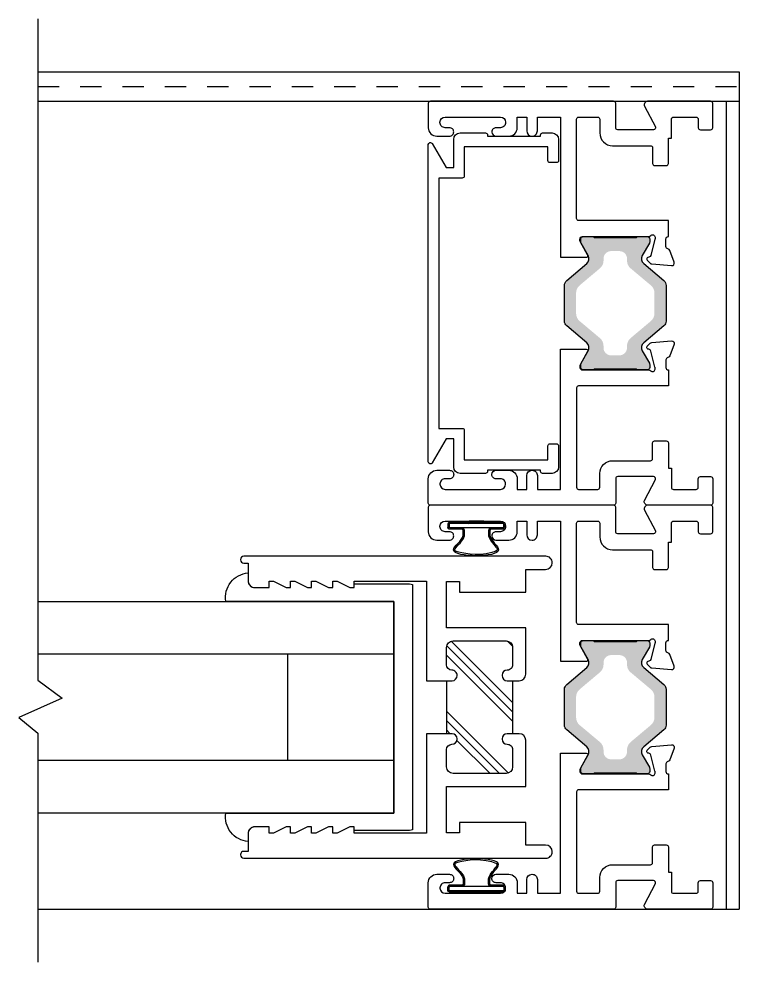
# Model space of a CAD drawing. Extents: x -239 to 68, y 0 to 111.
# Drawn here: x 30.553 to 33.955, y 7.665 to 12.12 of the extents above; entities that cross this region are included whole.
import ezdxf

# ---------------------------------------------------------------- set-up
doc = ezdxf.new("R2010")
doc.units = 0
doc.header["$LTSCALE"] = 0.25
doc.header["$MEASUREMENT"] = 0
doc.linetypes.add('HIDDEN', pattern=[0.375, 0.25, -0.125])
doc.layers.get('0').update_dxf_attribs({"linetype": 'CONTINUOUS'})
for name, color, linetype in [('FRAME', 1, 'CONTINUOUS'), ('GLASS', 7, 'CONTINUOUS'), ('SEAL', 7, 'CONTINUOUS'), ('SILL-PAN', 7, 'CONTINUOUS'), ('VENT', 5, 'CONTINUOUS')]:
    doc.layers.add(name, color=color, linetype=linetype)

# ---------------------------------------------------------------- blocks, each defined once
blk = doc.blocks.new('3711-JAMB')
h = blk.add_hatch(color=7)
h.dxf.hatch_style = 1
edge = h.paths.add_edge_path(flags=16)
edge.add_arc((-0.9756627967922071, -0.7529946007007098), 0.04723978805936725, -50.00024801794848, 0, ccw=False)
edge.add_line((-0.9452978029907939, -0.7891825092799323), (-1.041083677434912, -0.8695556937262623))
edge.add_arc((-1.010718681749026, -0.9057436007236461), 0.04723978805936725, 129.9997549661711, 180.0000000046882)
edge.add_line((-1.05795846980844, -0.9057436007275115), (-1.057958469800255, -1.002256398380133))
edge.add_arc((-1.01071868174084, -1.002256398376268), 0.04723978805936725, 180.0000000046882, 230.0002480178599)
edge.add_line((-1.041083675542254, -1.038444306955377), (-0.9452978029907939, -1.118817490720041))
edge.add_arc((-0.9756627967922071, -1.155005399299149), 0.04723978805936725, 0, 50.00024801785992, ccw=False)
edge.add_line((-0.9284230087327927, -1.155005399299149), (-0.9284230087327927, -1.165118612414723))
edge.add_arc((-0.8929239754884151, -1.164623880090609), 0.03550248049539399, 180.7984510168757, 270)
edge.add_line((-0.8929239754884151, -1.200126360586047), (-0.8530366913850997, -1.200126360586047))
edge.add_arc((-0.8530366913850997, -1.164623880090609), 0.03550248049540163, 270, 359.2015489831243)
edge.add_line((-0.8175376581407221, -1.165118612414723), (-0.8175376581407221, -1.155005399299149))
edge.add_arc((-0.7702978700813077, -1.155005399299149), 0.04723978805936725, 129.99975198214, 180, ccw=False)
edge.add_line((-0.8006628638827209, -1.118817490720041), (-0.7048769913312611, -1.038444306955377))
edge.add_arc((-0.7352419851326744, -1.002256398376268), 0.04723978805936725, 309.99975198214, 359.9999999953118)
edge.add_line((-0.6880021970732599, -1.002256398380133), (-0.6880021970650745, -0.9057436007275115))
edge.add_arc((-0.7352419851244889, -0.9057436007236461), 0.04723978805936725, 359.9999999953118, 410.0002450338289)
edge.add_line((-0.7048769894386027, -0.8695556937262623), (-0.8006628638827209, -0.7891825092799323))
edge.add_arc((-0.7702978700813077, -0.7529946007007098), 0.04723978805936725, 180, 230.0002480179486, ccw=False)
edge.add_line((-0.8175376581407221, -0.7529946007007098), (-0.8175376573631041, -0.7428813848860969))
edge.add_arc((-0.8530366905701925, -0.7433761198925382), 0.03550248049539644, 0.7984553461754125, 89.99999999999994)
edge.add_line((-0.8530366905701925, -0.7078736393970999), (-0.8929239763033223, -0.7078736393970999))
edge.add_arc((-0.8929239763033223, -0.7433761198925382), 0.03550248049539646, 89.99999999999997, 179.2015489917656)
edge.add_line((-0.9284230087327927, -0.7428813875851361), (-0.9284230087327927, -0.7529946007007098))
edge = h.paths.add_edge_path()
edge.add_arc((-0.7190062874307892, -0.744033540721719), 0.03020996559096917, 149.9998669240504, 229.999849770356)
edge.add_line((-0.7384249396804847, -0.7671756660738325), (-0.6436804243341214, -0.8466761772877334))
edge.add_arc((-0.6630990765837298, -0.8698183026397673), 0.0302099655908522, -4.3875161281903274e-09, 49.99984977038582, ccw=False)
edge.add_line((-0.6328891109928776, -0.8698183026420807), (-0.6328891110067048, -1.038181697357921))
edge.add_arc((-0.6630990765978382, -1.038181697355154), 0.03020996559113343, 310.0001502295814, 359.99999999475364, ccw=False)
edge.add_line((-0.6436804243480623, -1.061323822707415), (-0.7384249396807832, -1.140824333909485))
edge.add_arc((-0.7190062874313096, -1.163966459261485), 0.03020996559073911, 130.0001502294605, 210.0001330757664)
edge.add_line((-0.7451688499972846, -1.179071502822332), (-0.7118015815510574, -1.236864997084616))
edge.add_arc((-0.722092189493682, -1.24280631421848), 0.01188258646566266, -8.757865543884691e-10, 30.000133075457086, ccw=False)
edge.add_line((-0.7102096030280194, -1.242806314218662), (-0.7102096030280052, -1.257059699991537))
edge.add_arc((-0.7220952982986635, -1.25707400472089), 0.01188570387870365, -89.93104314004029, 0.06895685987399247, ccw=False)
edge.add_line((-0.7220809935692927, -1.268959699991548), (-0.7650950439824413, -1.268959699991612))
edge.add_arc((-0.7650950439824825, -1.259048628467774), 0.009911071523837522, 216.8698979997665, 270.0000000002381, ccw=False)
edge.add_line((-0.7730239011648194, -1.264995271431054), (-0.9729367657086954, -1.264995271431012))
edge.add_arc((-0.9808656228910081, -1.259048628467727), 0.009911071523821091, 269.99999999962193, 323.13010200012695, ccw=False)
edge.add_line((-0.9808656228910735, -1.268959699991548), (-1.023879673304222, -1.268959699991534))
edge.add_arc((-1.023879673304169, -1.257077113525863), 0.01188258646567064, 179.9999999997773, 269.99999999974307, ccw=False)
edge.add_line((-1.035762259769839, -1.257077113525817), (-1.035762259769925, -1.242806314218662))
edge.add_arc((-1.023879673304436, -1.242806314218244), 0.01188258646548901, 149.9998669256889, 180.0000000020128, ccw=False)
edge.add_line((-1.034170281247029, -1.236864997084673), (-1.000803012800944, -1.179071502822474))
edge.add_arc((-1.026965575367072, -1.163966459261429), 0.0302099655909712, 329.9998669240538, 409.9998497703528)
edge.add_line((-1.007546923117374, -1.140824333909315), (-1.102280242524841, -1.061333217252958))
edge.add_arc((-1.082861590275159, -1.03819109190089), 0.03020996559092639, 180.0000000051516, 229.9998497703199, ccw=False)
edge.add_line((-1.113071555866085, -1.038191091903606), (-1.113071555880637, -0.8698089080795413))
edge.add_arc((-1.082861590282677, -0.8698089080975206), 0.03020996559796063, 130.0001501999785, 179.9999999659005, ccw=False)
edge.add_line((-1.102280242524884, -0.8466667827299972), (-1.007546923117374, -0.7671756660738325))
edge.add_arc((-1.026965575367058, -0.7440335407217112), 0.03020996559096764, 310.0001502296177, 390.0001330759343)
edge.add_line((-1.00080301280093, -0.7289284971606733), (-1.034170281247029, -0.6711350028984739))
edge.add_arc((-1.023879673304436, -0.665193685764903), 0.01188258646548903, 179.9999999979872, 210.0001330743111, ccw=False)
edge.add_line((-1.035762259769925, -0.6651936857644856), (-1.035762259769839, -0.6509228864573302))
edge.add_arc((-1.023879673304165, -0.6509228864572805), 0.01188258646567419, 90.0000000002741, 180.0000000002399, ccw=False)
edge.add_line((-1.023879673304222, -0.6390402999916063), (-0.9808656228910735, -0.6390402999915992))
edge.add_arc((-0.9808656228910081, -0.6489513715154203), 0.009911071523821091, 36.86989799987299, 90.00000000037812, ccw=False)
edge.add_line((-0.9729367657086954, -0.6430047285521354), (-0.7730239011648194, -0.6430047285520928))
edge.add_arc((-0.7650950439824825, -0.6489513715153727), 0.009911071523837522, 89.99999999976188, 143.1301020002335, ccw=False)
edge.add_line((-0.7650950439824413, -0.6390402999915352), (-0.7220809935692927, -0.6390402999915992))
edge.add_arc((-0.7220952982986528, -0.6509259952622467), 0.01188570387869289, -0.06895685982317445, 89.93104314009167, ccw=False)
edge.add_line((-0.7102096030280052, -0.6509402999915892), (-0.7102096030280194, -0.6651936857644856))
edge.add_arc((-0.7220921894936819, -0.6651936857646672), 0.01188258646566254, -30.000133075457427, 8.757865543884691e-10, ccw=False)
edge.add_line((-0.7118015815510574, -0.6711350028985308), (-0.7451688499969151, -0.7289284971606733))
for points in [[(-1.037261145540924, -0.2099999999999937), (-1.03902393579024, -0.2100000000000009, 0.414213562373095), (-1.049023935790231, -0.2199999999999989), (-1.049023935790231, -0.2938894786397661, -0.414213562373095), (-1.059023935790236, -0.3038894786397712), (-1.114023935790229, -0.3038894786397641, -0.414213562373095), (-1.124023935790234, -0.2938894786397661), (-1.124023935790234, -0.1750000000017131), (-1.137999999999991, -0.1750000000017131), (-1.137999999999991, -0.08499999999999375, 0.414213562373095), (-1.147999999999996, -0.07499999999998863), (-1.254999999999995, -0.07499999999998863, 0.4142135623734071), (-1.264999999999986, -0.08499999999999375), (-1.264999999999986, -0.125, -0.4142135623734072), (-1.274999999999991, -0.1349999999999909), (-1.323000000000008, -0.1349999999999909, -0.4142135623731991), (-1.332999999999998, -0.125), (-1.332999999999998, -0.009999999999990905, -0.4142135623734072), (-1.322999999999993, 0), (-1.025999999999982, 0, -0.5466243487299829), (-1.01145784931164, -0.02267276954174235), (-1.06249777376177, -0.1208295190363948, 0.5466243487300386), (-1.053408929581554, -0.1349999999999909), (-0.8849999999999909, -0.1349999999999909, 0.414213562373095), (-0.875, -0.125), (-0.875, -0.009999999999990905, -0.414213562373095), (-0.8649999999999807, 0), (0, 0, -0.4142135623730951), (0.01000000000001933, -0.009999999999990905), (0.01000000000001933, -0.125, -0.414213562373095), (-0.03000000000000114, -0.164999999999992), (-0.0899999999999892, -0.164999999999992, -0.4142135623733031), (-0.1099999999999994, -0.144999999999996, -0.4142135623733031), (-0.0899999999999892, -0.1250000000000142), (-0.06949999999999079, -0.125, 0.4142135623732649), (-0.04499999999997328, -0.1004999999999967), (-0.04499999999998749, -0.09950000000000614, 0.4142135623730102), (-0.069500000000005, -0.07500000000000284), (-0.3305000000000007, -0.07499999999998863, 0.4142135623730951), (-0.3549999999999898, -0.09950000000000614), (-0.3549999999999898, -0.1004999999999967, 0.4142135623732649), (-0.3305000000000007, -0.125), (-0.3099999999999881, -0.125, -0.4142135623733033), (-0.2899999999999778, -0.144999999999996), (-0.289999999999992, -0.1454999999999984, -0.414213562373095), (-0.3094999999999857, -0.164999999999992), (-0.3699999999999903, -0.164999999999992, -0.414213562373069), (-0.4099999999999824, -0.125), (-0.4099999999999966, -0.07499999999998863), (-0.4549999999999841, -0.07499999999998863), (-0.4549999999999841, -0.1399999999999864, -0.414213562373095), (-0.4799999999999898, -0.164999999999992), (-0.4804999999999922, -0.164999999999992, -0.4142135623732223), (-0.5049999999999955, -0.140500000000003), (-0.5049999999999955, -0.07499999999998863), (-0.6149999999999807, -0.07499999999998863), (-0.6149999999999807, -0.7372091800336591), (-0.7357753174103294, -0.7372091800333891, -0.58552406831656), (-0.742495577204167, -0.7252338179260676), (-0.7080116826952931, -0.6654636038216495, 0.1378721067450862), (-0.7062821253710254, -0.6593105076754853), (-0.7062821253708123, -0.6506029019247705, 0.414213562373095), (-0.7180920723856516, -0.6387929549101443), (-1.031622375139605, -0.6387929549103575, -0.2134217652853582), (-1.040424989918307, -0.63485630590489, 0.688500258071923), (-1.061037551711607, -0.6427296039147166), (-1.06103755171182, -0.6490480929042803, 0.06554346281317074), (-1.060635137525324, -0.652104732113088), (-1.040317407671282, -0.7279315322232875, 0.2679491924333423), (-1.031966514051319, -0.7362824258426315), (-1.027506600199573, -0.7374774561577695, -0.5773502691876686), (-1.023977097259277, -0.7506497404566232), (-1.038296778995317, -0.764969422192884, -0.1763269807095452), (-1.04561836791153, -0.7683835351745927), (-1.138741227106422, -0.7765307296692043, -0.5486187866238441), (-1.150868251872353, -0.760726483297816), (-1.130653507636993, -0.7051869299720934, -0.2637246696261774), (-1.1217898616827, -0.6976294563563528, 0.3595082375526705), (-1.112213988775594, -0.6860327429695587), (-1.11221398877538, -0.6506029019247705, 0.414213562373095), (-1.12402393579022, -0.6387929549099169), (-1.12402393579023, -0.5637929549104044), (-0.6999999999999922, -0.563792954910113, 0.4142135623728947), (-0.6899999999999977, -0.553792954910115), (-0.6899999999999977, -0.08499999999998664, 0.414213562373095), (-0.6999999999999993, -0.07499999999998863), (-0.789999999999992, -0.07499999999998863, 0.4142135623734071), (-0.799999999999983, -0.08499999999999375), (-0.799999999999983, -0.1500000000000057, -0.414213562373147), (-0.8599999999999852, -0.2099999999999937), (-1.039023935790237, -0.2099999999999937)], [(-1.037261145540924, -1.698000000000008), (-1.03902393579024, -1.698, -0.414213562373095), (-1.049023935790231, -1.688000000000002), (-1.049023935790231, -1.614110521360235, 0.414213562373095), (-1.059023935790236, -1.60411052136023), (-1.114023935790229, -1.604110521360237, 0.414213562373095), (-1.124023935790234, -1.614110521360235), (-1.124023935790234, -1.732999999998288), (-1.137999999999991, -1.732999999998288), (-1.137999999999991, -1.823000000000008, -0.414213562373095), (-1.147999999999996, -1.833000000000013), (-1.254999999999995, -1.833000000000013, -0.4142135623734071), (-1.264999999999986, -1.823000000000008), (-1.264999999999986, -1.783000000000001, 0.4142135623734072), (-1.274999999999991, -1.77300000000001), (-1.323000000000008, -1.77300000000001, 0.4142135623731991), (-1.332999999999998, -1.783000000000001), (-1.332999999999998, -1.89800000000001, 0.4142135623734072), (-1.322999999999993, -1.908000000000001), (-1.025999999999982, -1.908000000000001, 0.5466243487299829), (-1.01145784931164, -1.885327230458259), (-1.06249777376177, -1.787170480963606, -0.5466243487300386), (-1.053408929581554, -1.77300000000001), (-0.8849999999999909, -1.77300000000001, -0.414213562373095), (-0.875, -1.783000000000001), (-0.875, -1.89800000000001, 0.414213562373095), (-0.8649999999999807, -1.908000000000001), (0, -1.908000000000001, 0.4142135623730951), (0.01000000000001933, -1.89800000000001), (0.01000000000001933, -1.783000000000001, 0.414213562373095), (-0.03000000000000114, -1.743000000000009), (-0.0899999999999892, -1.743000000000009, 0.4142135623733031), (-0.1099999999999994, -1.763000000000005, 0.4142135623733031), (-0.0899999999999892, -1.782999999999987), (-0.06949999999999079, -1.783000000000001, -0.4142135623732649), (-0.04499999999997328, -1.807500000000005), (-0.04499999999998749, -1.808499999999995, -0.4142135623730102), (-0.069500000000005, -1.832999999999998), (-0.3305000000000007, -1.833000000000013, -0.4142135623730951), (-0.3549999999999898, -1.808499999999995), (-0.3549999999999898, -1.807500000000005, -0.4142135623732649), (-0.3305000000000007, -1.783000000000001), (-0.3099999999999881, -1.783000000000001, 0.4142135623733033), (-0.2899999999999778, -1.763000000000005), (-0.289999999999992, -1.762500000000003, 0.414213562373095), (-0.3094999999999857, -1.743000000000009), (-0.3699999999999903, -1.743000000000009, 0.414213562373069), (-0.4099999999999824, -1.783000000000001), (-0.4099999999999966, -1.833000000000013), (-0.4549999999999841, -1.833000000000013), (-0.4549999999999841, -1.768000000000015, 0.414213562373095), (-0.4799999999999898, -1.743000000000009), (-0.4804999999999922, -1.743000000000009, 0.4142135623732223), (-0.5049999999999955, -1.767499999999998), (-0.5049999999999955, -1.833000000000013), (-0.6149999999999807, -1.833000000000013), (-0.6149999999999807, -1.170790819966342), (-0.7357753174103294, -1.170790819966612, 0.58552406831656), (-0.742495577204167, -1.182766182073934), (-0.7080116826952931, -1.242536396178352, -0.1378721067450862), (-0.7062821253710254, -1.248689492324516), (-0.7062821253708123, -1.257397098075231, -0.414213562373095), (-0.7180920723856516, -1.269207045089857), (-1.031622375139605, -1.269207045089644, 0.2134217652853582), (-1.040424989918307, -1.273143694095111, -0.688500258071923), (-1.061037551711607, -1.265270396085285), (-1.06103755171182, -1.258951907095721, -0.06554346281317074), (-1.060635137525324, -1.255895267886913), (-1.040317407671282, -1.180068467776714, -0.2679491924333423), (-1.031966514051319, -1.17171757415737), (-1.027506600199573, -1.170522543842232, 0.5773502691876686), (-1.023977097259277, -1.157350259543378), (-1.038296778995317, -1.143030577807117, 0.1763269807095452), (-1.04561836791153, -1.139616464825409), (-1.138741227106422, -1.131469270330797, 0.5486187866238441), (-1.150868251872353, -1.147273516702185), (-1.130653507636993, -1.202813070027908, 0.2637246696261774), (-1.1217898616827, -1.210370543643648, -0.3595082375526705), (-1.112213988775594, -1.221967257030443), (-1.11221398877538, -1.257397098075231, -0.414213562373095), (-1.12402393579022, -1.269207045090084), (-1.12402393579023, -1.344207045089597), (-0.6999999999999922, -1.344207045089888, -0.4142135623728947), (-0.6899999999999977, -1.354207045089886), (-0.6899999999999977, -1.823000000000015, -0.414213562373095), (-0.6999999999999993, -1.833000000000013), (-0.789999999999992, -1.833000000000013, -0.4142135623734071), (-0.799999999999983, -1.823000000000008), (-0.799999999999983, -1.757999999999996, 0.414213562373147), (-0.8599999999999852, -1.698000000000008), (-1.039023935790237, -1.698000000000008)]]:
    blk.add_lwpolyline(points, format="xyb")
at = {"color": 7}
blk.add_lwpolyline([(-0.7451688499969151, -0.7289284971606733, 0.3639701495037725), (-0.7384249396804847, -0.7671756660738325), (-0.6436804243341214, -0.8466761772877334, -0.2216939749458995), (-0.6328891109928776, -0.8698183026420807), (-0.6328891110067048, -1.038181697357921, -0.2216939749019481), (-0.6436804243480623, -1.061323822707415), (-0.7384249396807832, -1.140824333909485, 0.363970149503774), (-0.7451688499972846, -1.179071502822332), (-0.7118015815510574, -1.236864997084616, -0.1316530883066159), (-0.7102096030280194, -1.242806314218662), (-0.7102096030280052, -1.257059699991537, -0.4142135623726596), (-0.7220809935692927, -1.268959699991548), (-0.7650950439824413, -1.268959699991612, -0.23606797587055), (-0.7730239011648194, -1.264995271431054), (-0.9729367657086954, -1.264995271431012, -0.2360679758707013), (-0.9808656228910735, -1.268959699991548), (-1.023879673304222, -1.268959699991534, -0.41421356237292), (-1.035762259769839, -1.257077113525817), (-1.035762259769925, -1.242806314218662, -0.1316530883065768), (-1.034170281247029, -1.236864997084673), (-1.000803012800944, -1.179071502822474, 0.3639701495037401), (-1.007546923117374, -1.140824333909315), (-1.102280242524841, -1.061333217252958, -0.2216939749019308), (-1.113071555866085, -1.038191091903606), (-1.113071555880637, -0.8698089080795413, -0.2216939749053818), (-1.102280242524884, -0.8466667827299972), (-1.007546923117374, -0.7671756660738325, 0.3639701495038271), (-1.00080301280093, -0.7289284971606733), (-1.034170281247029, -0.6711350028984739, -0.1316530883065768), (-1.035762259769925, -0.6651936857644856), (-1.035762259769839, -0.6509228864573302, -0.41421356237292), (-1.023879673304222, -0.6390402999916063), (-0.9808656228910735, -0.6390402999915992, -0.2360679758707014), (-0.9729367657086954, -0.6430047285521354), (-0.7730239011648194, -0.6430047285520928, -0.2360679758705498), (-0.7650950439824413, -0.6390402999915352), (-0.7220809935692927, -0.6390402999915992, -0.4142135623726595), (-0.7102096030280052, -0.6509402999915892), (-0.7102096030280194, -0.6651936857644856, -0.1316530883066175), (-0.7118015815510574, -0.6711350028985308)], format="xyb", close=True, dxfattribs=at)
blk = doc.blocks.new('*U39')
at = {"layer": 'FRAME'}
blk.add_blockref('3711-JAMB', (0, 0), dxfattribs=at)
blk = doc.blocks.new('3710 Jamb Filler')
blk.add_lwpolyline([(-0.1199999999999999, 0.7740000000000007, 0.4142135623730929), (-0.1499999999999999, 0.8040000000000009), (-0.2700000000000002, 0.804, 0.414213562373095), (-0.2800000000000002, 0.7940000000000003), (-0.28, 0.7890000000000013), (-0.5299999999999996, 0.7890000000000004), (-0.53, 0.7939999999999994, 0.4142135623731016), (-0.54, 0.8039999999999992), (-0.585, 0.804, 0.4142135623730929), (-0.615, 0.7739999999999998), (-0.6149999999999993, 0.674000000000001, 0.4142135623730885), (-0.6049999999999995, 0.6640000000000013), (-0.5749999999999993, 0.6639999999999995, 0.4142135623731015), (-0.5649999999999993, 0.6739999999999993), (-0.565, 0.7390000000000001), (-0.1699999999999999, 0.7390000000000001), (-0.1700000000000002, 0.6009999999999989, 0.4142135623731015), (-0.1600000000000001, 0.5909999999999991), (-0.0499999999999996, 0.5909999999999991), (-0.0499999999999996, -0.5909999999999995), (-0.1600000000000001, -0.5909999999999995, 0.414213562373095), (-0.1700000000000002, -0.6009999999999993), (-0.1699999999999999, -0.7390000000000008), (-0.565, -0.7390000000000008), (-0.5649999999999993, -0.6739999999999997, 0.4142135623731016), (-0.5749999999999993, -0.6639999999999999), (-0.6049999999999995, -0.6640000000000017, 0.4142135623730819), (-0.6149999999999993, -0.6740000000000015), (-0.615, -0.7740000000000002, 0.4142135623730951), (-0.585, -0.8040000000000005), (-0.54, -0.8039999999999996, 0.414213562373095), (-0.53, -0.7939999999999998), (-0.5299999999999996, -0.7890000000000008), (-0.28, -0.7890000000000017), (-0.2800000000000002, -0.7940000000000007, 0.4142135623730885), (-0.2700000000000002, -0.8040000000000005), (-0.1499999999999999, -0.8040000000000009, 0.414213562373095), (-0.1199999999999999, -0.7740000000000011), (-0.1199999999999999, -0.6409999999999993), (-0.08390083445627305, -0.6409999999999993), (-0.01866025403784444, -0.7540000000000007, 0.7673269879789528), (2.220446049250313e-16, -0.7490000000000008), (2.220446049250313e-16, 0.7490000000000003, 0.7673269879789648), (-0.01866025403784421, 0.7540000000000002), (-0.08390083445627328, 0.6409999999999985), (-0.1199999999999999, 0.6409999999999989)], format="xyb", close=True)
blk = doc.blocks.new('*U38')
at = {"layer": 'FRAME'}
blk.add_blockref('3711-JAMB', (0, 0), dxfattribs=at)
at = {"layer": 'FRAME', "xscale": -1, "rotation": 180}
blk.add_blockref('3710 Jamb Filler', (0.01000000000001899, -0.9540000000000001), dxfattribs=at)
blk = doc.blocks.new('3073 FIXED STILE')
h = blk.add_hatch()
h.set_pattern_fill('PLAST', angle=45, style=0)
h.set_pattern_definition([(45, (-9.81971916535917, -4.927164421091032), (-0.1767766952966369, 0.1767766952966369), []), (45, (-9.84181625227125, -4.905067334178952), (-0.1767766952966369, 0.1767766952966369), []), (45, (-9.86391333918333, -4.882970247266872), (-0.1767766952966369, 0.1767766952966369), [])])
edge = h.paths.add_edge_path()
edge.add_line((0, 0.125), (0, -0.125))
edge.add_line((0, -0.125), (-0.02700000000000102, -0.125))
edge.add_arc((-0.02700000000000102, -0.1500400000000006), 0.02504000000000062, 90, 274.5812200852826)
edge.add_line((-0.02499999999999858, -0.1750000000000007), (0, -0.1750000000000007))
edge.add_line((0, -0.1750000000000007), (0, -0.282))
edge.add_arc((-0.03099999999999703, -0.2819999999999983), 0.03099999999999703, 269.99999999999676, 359.9999999999967, ccw=False)
edge.add_line((-0.03099999999999881, -0.3129999999999953), (-0.2809999999999988, -0.3129999999999953))
edge.add_arc((-0.2809999999999988, -0.2819999999999965), 0.03099999999999881, 180, 270, ccw=False)
edge.add_line((-0.3119999999999976, -0.2819999999999965), (-0.3119999999999976, -0.1749999999999972))
edge.add_line((-0.3119999999999976, -0.1749999999999972), (-0.286999999999999, -0.1749999999999972))
edge.add_arc((-0.2869999999999973, -0.1499599999999983), 0.02503999999999884, 269.9999999999959, 445.4187799147211)
edge.add_line((-0.2849999999999966, -0.125), (-0.3119999999999905, -0.125))
edge.add_line((-0.3119999999999905, -0.125), (-0.3119999999999905, 0.1249999999999929))
edge.add_line((-0.3119999999999905, 0.1249999999999929), (-0.286999999999999, 0.125))
edge.add_arc((-0.2870000000000044, 0.1500400000000024), 0.02504000000000239, 270.0000000000122, 445.4187799147055)
edge.add_arc((-0.2826245614034999, 0.2046454736842227), 0.0297404912280785, 188.9864164088245, 265.41877991471364, ccw=False)
edge.add_line((-0.3119999999999976, 0.2000000000000028), (-0.3119999999999976, 0.2820000000000036))
edge.add_arc((-0.280999999999997, 0.2819999999999983), 0.03100000000000058, 89.99999999999011, 179.9999999999902, ccw=False)
edge.add_line((-0.2809999999999917, 0.3129999999999988), (-0.0309999999999917, 0.3129999999999988))
edge.add_arc((-0.03099999999999525, 0.2820000000000036), 0.03099999999999525, -6.59383658785373e-12, 89.9999999999934, ccw=False)
edge.add_line((0, 0.282), (0, 0.1750000000000007))
edge.add_line((0, 0.1750000000000007), (-0.02499999999999147, 0.1750000000000007))
edge.add_arc((-0.02499999999999503, 0.1499999999599986), 0.02500000004000213, 89.99999999999186, 269.9954163376286)
edge.add_line((-0.02500200000000063, 0.1249999999999964), (0, 0.125))
at = {"color": 7}
blk.add_line((-0.3119999999999905, -0.1249999999999858), (-0.3119999999999905, 0.1249999999999929), dxfattribs=at)
for points in [[(-0.3119999999999976, 0.2000000000000099, 0.4142135623730949), (-0.2869999999999919, 0.1749999999999403, -0.4142135623731055), (-0.2619999999999933, 0.1499999999999417), (-0.2619999999999933, 0.1490000000000151, -0.4142135623730841), (-0.2859999999999872, 0.1250000000000142), (-0.4059999999999988, 0.1250000000000142), (-0.4059999999999988, 0.5950000000000131), (-0.7489999999999952, 0.5950000000000131), (-0.7489999999999952, 0.5650000000000119), (-0.7689999999999984, 0.5650000000000119), (-0.8289999999999935, 0.5950000000000131), (-0.8489999999999966, 0.5950000000000131), (-0.8489999999999966, 0.5650000000000119), (-0.8689999999999927, 0.5650000000000119), (-0.9289999999999949, 0.5950000000000131), (-0.948999999999991, 0.5950000000000131), (-0.948999999999991, 0.5650000000000119), (-0.9689999999999941, 0.5650000000000119), (-1.028999999999989, 0.5950000000000131), (-1.048999999999992, 0.5950000000000131), (-1.048999999999992, 0.5650000000000119), (-1.068999999999988, 0.5650000000000119), (-1.128999999999991, 0.5950000000000131), (-1.148999999999994, 0.5950000000000131), (-1.148999999999994, 0.5650000000000119), (-1.217999999999996, 0.5650000000000119, -0.4142135623731035), (-1.248999999999988, 0.5960000000000107), (-1.248999999999988, 0.6810000000000116), (-1.269999999999989, 0.6810000000000116, -0.414213562373095), (-1.284999999999989, 0.6960000000000122), (-1.284999999999982, 0.6980000000000217, -0.414213562373095), (-1.269999999999989, 0.7130000000000152), (0.1510000000000034, 0.7130000000000152), (0.1570000000000036, 0.7130000000000152, -0.414213562373095), (0.1869999999999976, 0.683000000000014), (0.1869999999999976, 0.6820000000000164, -0.414213562373078), (0.156000000000013, 0.6510000000000105), (0.06200000000000472, 0.6510000000000105), (0.06200000000000472, 0.5440000000000111), (-0.2499999999999929, 0.5440000000000111), (-0.2499999999999929, 0.5940000000000154), (-0.3119999999999905, 0.5940000000000154), (-0.3119999999999905, 0.3750000000000142), (0.06200000000000472, 0.3750000000000142), (0.06200000000000472, 0.156000000000013, -0.4142135623730868), (0.03099999999999881, 0.1250000000000142), (-0.02599999999998914, 0.1250000000000142, -0.4142135623730843), (-0.04999999999999005, 0.1490000000000151), (-0.04999999999999005, 0.1510000000000105, -0.4142135623730841), (-0.02599999999998914, 0.1750000000000114), (-0.02499999999998437, 0.1750000000000114, 0.4142135623731055), (7.105427357601002e-15, 0.2000000000000099), (2.131628207280301e-14, 0.2820000000000107, 0.4142135623730865), (-0.0309999999999846, 0.3130000000000166), (-0.2809999999999917, 0.3130000000000166, 0.4142135623730782), (-0.3119999999999976, 0.2820000000000107)], [(-1.284999999999982, -0.6959999999999837, -0.4142135623730951), (-1.269999999999989, -0.6809999999999832), (-1.248999999999988, -0.6809999999999832), (-1.248999999999995, -0.5959999999999894, -0.4142135623731036), (-1.217999999999989, -0.5649999999999906), (-1.148999999999994, -0.5649999999999906), (-1.148999999999994, -0.5949999999999847), (-1.128999999999991, -0.5949999999999847), (-1.068999999999988, -0.5649999999999906), (-1.048999999999992, -0.5649999999999906), (-1.048999999999992, -0.5949999999999847), (-1.028999999999989, -0.5949999999999847), (-0.9689999999999941, -0.5649999999999906), (-0.948999999999991, -0.5649999999999906), (-0.948999999999991, -0.5949999999999847), (-0.9289999999999949, -0.5949999999999847), (-0.8689999999999927, -0.5649999999999906), (-0.8489999999999966, -0.5649999999999906), (-0.8489999999999966, -0.5949999999999847), (-0.8289999999999935, -0.5949999999999847), (-0.7689999999999984, -0.5649999999999906), (-0.7489999999999952, -0.5649999999999906), (-0.7489999999999952, -0.5949999999999847), (-0.4059999999999988, -0.5949999999999847), (-0.4059999999999988, -0.1249999999999858), (-0.2860000000000014, -0.1249999999999858, -0.4142135623730627), (-0.2619999999999933, -0.1489999999999867), (-0.2619999999999862, -0.1499999999999204, -0.4142135623731055), (-0.2869999999999919, -0.1749999999999901, 0.4142135623730951), (-0.3119999999999905, -0.1999999999999886), (-0.3119999999999976, -0.2819999999999894, 0.414213562373095), (-0.2809999999999917, -0.3129999999999882), (-0.0309999999999846, -0.3129999999999882, 0.4142135623731034), (7.105427357601002e-15, -0.2819999999999894), (2.131628207280301e-14, -0.1999999999999886, 0.4142135623731055), (-0.02499999999998437, -0.1749999999999901), (-0.02599999999998914, -0.1749999999999901, -0.4142135623730843), (-0.04999999999999005, -0.1509999999999891), (-0.04999999999999005, -0.1489999999999867, -0.414213562373095), (-0.02599999999998914, -0.1249999999999858), (0.03099999999999881, -0.1249999999999858, -0.4142135623731036), (0.06200000000000472, -0.1559999999999846), (0.06200000000000472, -0.3749999999999858), (-0.3119999999999905, -0.3749999999999858), (-0.3119999999999905, -0.593999999999987), (-0.2499999999999929, -0.593999999999987), (-0.2499999999999929, -0.5439999999999898), (0.06200000000000472, -0.5439999999999898), (0.06200000000000472, -0.650999999999982), (0.1559999999999988, -0.650999999999982, -0.4142135623730949), (0.1869999999999976, -0.6819999999999808), (0.1869999999999976, -0.6829999999999785, -0.4142135623731037), (0.1570000000000036, -0.7129999999999797), (0.1510000000000034, -0.7129999999999797), (-1.269999999999989, -0.7129999999999868, -0.4142135623730779), (-1.284999999999989, -0.6979999999999791)]]:
    blk.add_lwpolyline(points, format="xyb", close=True)
blk.add_lwpolyline([(0, -0.125), (0, 0.125)], dxfattribs=at)
blk = doc.blocks.new('*U77')
for points in [[(-0.07000050745255493, 0.03800000000000381, 0.4142138742021425), (-0.06300050000000113, 0.04500000000000171), (-0.06300050000000113, 0.06787695482248779)], [(-0.1349994999999993, 0.03099999999999881), (-0.1349994999999993, 0.01299999999999812, 0.414213562373095), (-0.1279995000000014, 0.006000000000000227), (0.03500050000000243, 0.006000000000000227)], [(-0.1290005000000036, 0.02850000000000108), (-0.1290005000000036, 0.01550000000000296, 0.414213562373095), (-0.1255005000000011, 0.01200000000000045), (0.1255005000000011, 0.01200000000000045, 0.414213562373095), (0.1290005000000036, 0.01550000000000296), (0.1290005000000036, 0.02850000000000108)], [(-0.03500050000000243, 0.006000000000000227), (-0.03500050000000243, 0), (0.03500050000000243, 0), (0.04099949999999808, 0.006000000000000227), (0.1279995000000014, 0.006000000000000227, 0.414213562373095), (0.1349994999999993, 0.01299999999999812), (0.1349994999999993, 0.03099999999999881)]]:
    blk.add_lwpolyline(points, format="xyb")
blk.add_lwpolyline([(0.04099949999999808, 0.01200000000000045), (0.03500050000000243, 0.006000000000000227), (0.03500050000000243, 0.01200000000000045)])
for points, knots in [([(-0.06299950000001076, 0.06787103265832428), (-0.06736204526915657, 0.09372174869385219), (-0.1473373046065945, 0.1487833917584709), (4.999999987376214e-07, 0.1714465067086479), (0.1565816213357891, 0.148783391758478), (0.06736304526913983, 0.09372174869384509), (0.06300049999999402, 0.06787103265831718)], [0, 0, 0, 0, 0.07884656622567832, 0.1679420206551867, 0.257037475084695, 0.3358840413103805, 0.3358840413103805, 0.3358840413103805, 0.3358840413103805]), ([(-0.05708315627303762, 0.06886946988927889), (-0.06126943349728009, 0.09367569127919495), (-0.08758325916865317, 0.1147003516181897), (-0.100405128331559, 0.1379899788120085), (-0.09885162475349318, 0.1403016329627675), (0.0004527178512603313, 0.1685658643841919), (0.09476287504199377, 0.1457465963452762), (0.1018913368455614, 0.1403625801575998), (0.1036076243900297, 0.1346934020896953), (0.09975622474707535, 0.1277028382056997), (0.08310026074644128, 0.1091237356775636), (0.07204138189712239, 0.09846917796809151), (0.06096476924799532, 0.08111801471225988), (0.05815548064290255, 0.07521771394387855), (0.05708415627302088, 0.06886946988927178)], [2.571230290416112, 2.571230290416112, 2.571230290416112, 2.571230290416112, 2.634787229387279, 2.634787229387279, 2.6774865757634, 2.6774865757634, 2.790318317183601, 2.823939729945244, 2.823939729945244, 2.857561142706888, 2.857561142706888, 2.891182555468531, 2.891182555468531, 2.907114331726492, 2.907114331726492, 2.907114331726492, 2.907114331726492])]:
    blk.add_open_spline(points, degree=3, knots=knots)
for points, weights in [([(-0.07000049999998481, 0.03200000000001069), (-0.06238527631083457, 0.03200000000001069), (-0.05700049999998669, 0.03738477631085857), (-0.05700049999998669, 0.04500000000000881)], [0.9999999999999999, 0.8047378541243649, 0.8047378541243649, 0.9999999999999999]), ([(0.05700050000001511, 0.04500000000000171), (0.0570005000000009, 0.04150610317812919), (0.05833755728727396, 0.03827816377158654), (0.06080811673791686, 0.03580760695123786)], [1, 0.9492529537701293, 0.9492529537701293, 1]), ([(0.06300050000000113, 0.04500000000000171), (0.06300050000000823, 0.04089949493662459), (0.06589999493662191, 0.03800000000001802), (0.07000050000000613, 0.03800000000001802)], [1, 0.8047378541243649, 0.8047378541243649, 0.9999999999999999]), ([(0.06080811673791686, 0.03580760695123786), (0.06327867618855976, 0.03333705013087496), (0.06650661701859661, 0.03199999628022709), (0.07000051384046202, 0.03200000000001069)], [1, 0.9492529537701294, 0.9492529537701294, 1]), ([(0.1329492481162262, 0.03594974682038554), (0.1342795477602153, 0.03461944682811691), (0.1349995004925262, 0.03288132621221249), (0.1349994999999993, 0.03099999816740251)], [1, 0.9492530049764754, 0.9492530049764754, 1])]:
    blk.add_rational_spline(points, weights, degree=3)
for points in [[(-0.05700050000001511, 0.06836081405096905), (-0.05702702049363495, 0.06853054229537037), (-0.05705457258016366, 0.06870009424222445), (-0.05708315627303762, 0.06886946988927889)], [(-0.05700049999998669, 0.04500000000000881), (-0.05700050000001511, 0.05278693801698608), (-0.05700050000001511, 0.06057387603397757), (-0.05700050000001511, 0.06836081405096905)], [(0.05708415627302088, 0.06886946988927178), (0.05705498201452031, 0.06869659478415002), (0.05702709659458094, 0.0685233874934923), (0.05700050000001511, 0.06834984802069499)], [(0.05700050000001511, 0.06834984802069499), (0.05700050000001511, 0.06056656534711635), (0.05700050000001511, 0.05278328267355903), (0.05700050000001511, 0.04500000000000171)], [(0.06300049999999402, 0.06787103265831718), (0.06300050000000113, 0.0602473551056022), (0.06300050000000113, 0.05262367755280195), (0.06300050000000113, 0.04500000000000171)]]:
    blk.add_open_spline(points, degree=3)
for points, weights, degree, knots in [([(-0.1349994999999993, 0.0310000018325951), (-0.134999498167403, 0.0379999999999967), (-0.1279995000000014, 0.0379999999999967), (-0.09899999999999665, 0.0379999999999967), (-0.07000049999999902, 0.0379999999999967)], [1, 0.707106873746602, 1, 1, 1], 2, [0, 0, 0, 1.570796064995511, 1.570796064995511, 2.570796064995511, 2.570796064995511, 2.570796064995511]), ([(-0.1290005000000037, 0.02849999908370648), (-0.1290005003795472, 0.02994974682038534), (-0.1279753740581171, 0.03097487341019445), (-0.1269502477366871, 0.03200000000000358), (-0.1255005000000012, 0.03200000000000358), (-0.0277500000000046, 0.03200000000000358), (0.07000049999999902, 0.03200000000000358), (0.09775049999999652, 0.03200000000000358), (0.125500499999994, 0.03200000000000358), (0.1290004990837019, 0.03200000000000358), (0.1290005000000036, 0.02850000091629568)], [1, 0.9238795074647129, 1, 0.9238795074647129, 1, 1, 1, 1, 1, 0.707106873746602, 1], 2, [0, 0, 0, 0.7853982942971411, 0.7853982942971411, 1.570796588594282, 1.570796588594282, 2.570796588594282, 2.570796588594282, 3.570796588594282, 3.570796588594282, 5.141592653589793, 5.141592653589793, 5.141592653589793]), ([(0.07000050000000613, 0.03800000000001802), (0.08933349999999507, 0.0379999999999967), (0.1086664999999982, 0.0379999999999967), (0.1279995000000014, 0.0379999999999967), (0.1298808280448114, 0.0379999999999967), (0.1316189484722371, 0.03728004681263997), (0.1329492481162262, 0.03594974682038554)], [0.9999999999999999, 1, 1, 1, 0.9492530049764752, 0.9492530049764752, 1], 3, [2.906680368105277, 2.906680368105277, 2.906680368105277, 2.906680368105277, 3.906680368105277, 3.906680368105277, 3.906680368105277, 4.692078662402418, 4.692078662402418, 4.692078662402418, 4.692078662402418])]:
    blk.add_rational_spline(points, weights, degree=degree, knots=knots)
blk = doc.blocks.new('*U48')
at = {"layer": 'SEAL', "xscale": -1, "rotation": 180}
blk.add_blockref('*U77', (0.4150000000000063, 0.8790000000000084), dxfattribs=at)
at = {"layer": 'SEAL'}
blk.add_blockref('*U77', (0.4150000000000063, -0.8790000000000084), dxfattribs=at)
at = {"layer": 'VENT', "color": 5, "xscale": -1}
blk.add_blockref('3073 FIXED STILE', (0.2448000298829269, 0), dxfattribs=at)
blk = doc.blocks.new('3070-EX-GLASS-SCREEN')
blk.add_lwpolyline([(1.178999999999973, 0.4999999999999998), (1.161000000000001, 0.4999999999999998), (1.161000000000001, 0.480000000000018), (1.190999999999974, 0.4199999999999589), (1.190999999999974, 0.399999999999977), (1.161000000000001, 0.399999999999977), (1.161000000000001, 0.3799999999999952), (1.190999999999974, 0.3200000000000498), (1.190999999999974, 0.300000000000068), (1.161000000000001, 0.300000000000068), (1.161000000000001, 0.2800000000000862), (1.190999999999974, 0.2200000000000271), (1.190999999999974, 0.2000000000000453), (1.161000000000001, 0.2000000000000453), (1.161000000000001, 0.1800000000000634), (1.190999999999974, 0.1200000000000043), (1.190999999999974, 0.1000000000000225), (1.161000000000001, 0.1000000000000225), (1.161000000000001, 0.03100000000006253, 0.4142139999999954), (1.192000000000007, -2.220446049250313e-16), (1.230339869376507, -2.220446049250313e-16, -0.4380244531848635), (1.096000254952798, -0.1052151629097582), (1.096000254952799, 0.6874999999999998), (0.09600025495279851, 0.6875), (0.09600025495279807, -0.105215162909758, -0.438024453184864), (-0.03833935947085365, 0), (0, 0, 0.4142139999999956), (0.03099999999994907, 0.03100000000006276), (0.03100000000000591, 0.1000000000000227), (0.0009999999999763531, 0.1000000000000227), (0.0009999999999763531, 0.1200000000000045), (0.03100000000000591, 0.1800000000000637), (0.03100000000000591, 0.2000000000000455), (0.0009999999999763531, 0.2000000000000455), (0.0009999999999763531, 0.2200000000000273), (0.03100000000000591, 0.2800000000000864), (0.03100000000000591, 0.3000000000000682), (0.0009999999999763531, 0.3000000000000682), (0.0009999999999763531, 0.32000000000005), (0.03100000000000591, 0.3799999999999955), (0.03100000000000591, 0.3999999999999773), (0.0009999999999763531, 0.3999999999999773), (0.0009999999999763531, 0.4199999999999591), (0.03100000000000591, 0.4800000000000182), (0.03100000000000591, 0.5), (0.01299999999997681, 0.5), (0.01299999999997681, 0.7133754257187093), (0.01300019121464402, 0.7490000000000236, -0.07261590053226498), (0.01692404846613726, 0.7758754257185956), (1.175076333963091, 0.7758754257185954, -0.07261590053111118), (1.179000191214641, 0.7490000000000234), (1.178999999999974, 0.713375425718709)], format="xyb", close=True)
at = {"layer": 'GLASS'}
for p, q in [((0.09599041580377743, -0.9931765070992714), (0.09600025495279851, 0.6874999999999999)), ((0.09600025495279851, 0.6874999999999999), (1.096000254952799, 0.6874999999999999)), ((0.3460002549527985, 0.6874999999999999), (0.3459904158037774, -0.9931765070992714)), ((0.8459904158037774, -0.9931765070992714), (0.8460002549527985, 0.6874999999999999)), ((1.096000254952799, 0.6874999999999999), (1.095990415803777, -0.9931765070992714)), ((0.8460002549527985, 0.1874999999999999), (0.3460002549527985, 0.1874999999999999))]:
    blk.add_line(p, q, dxfattribs=at)

msp = doc.modelspace()

# ---------------------------------------------------------------- linework, layer by layer
msp.add_line((30.64266497108073, 7.915191044958153), (33.9547523970631, 7.915191044958132))
at = {"color": 7}
msp.add_lwpolyline([(30.64266497108073, 12.12019104495811), (30.64266497108071, 8.996733429591202), (30.75689901784429, 8.912468655071976), (30.55302024543354, 8.821009015521142), (30.64266497108073, 8.746733429590819), (30.64266497108073, 7.665191045694387)], dxfattribs=at)
at = {"layer": 'SILL-PAN'}
for p, q in [((30.64266497108073, 11.87019104495811), (33.95475239706311, 11.87019104495811)), ((33.9547523970631, 11.87019104495811), (33.9547523970631, 7.915191044958132)), ((30.64266497108073, 11.73119104495813), (33.9547523970631, 11.73119104495812)), ((33.89275239706311, 11.73119104495812), (33.89275239706311, 7.915191044958132))]:
    msp.add_line(p, q, dxfattribs=at)
at = {"layer": 'SILL-PAN', "linetype": 'HIDDEN'}
msp.add_line((30.64266497108073, 11.80069104495812), (33.95475239706311, 11.80069104495812), dxfattribs=at)

# ---------------------------------------------------------------- block references
at = {"layer": 'FRAME', "rotation": 180}
for name, p in [('*U38', (32.49675239706312, 9.823191044958321)), ('*U39', (32.49675239706312, 7.915191044958327))]:
    msp.add_blockref(name, p, dxfattribs=at)
at = {"layer": 'GLASS', "rotation": 270}
msp.add_blockref('3070-EX-GLASS-SCREEN', (31.63584147818, 9.465191044958328), dxfattribs=at)
at = {"layer": 'VENT', "rotation": 180}
msp.add_blockref('*U48', (33.12964150806292, 8.869191044958328), dxfattribs=at)

doc.saveas('drawing.dxf')
